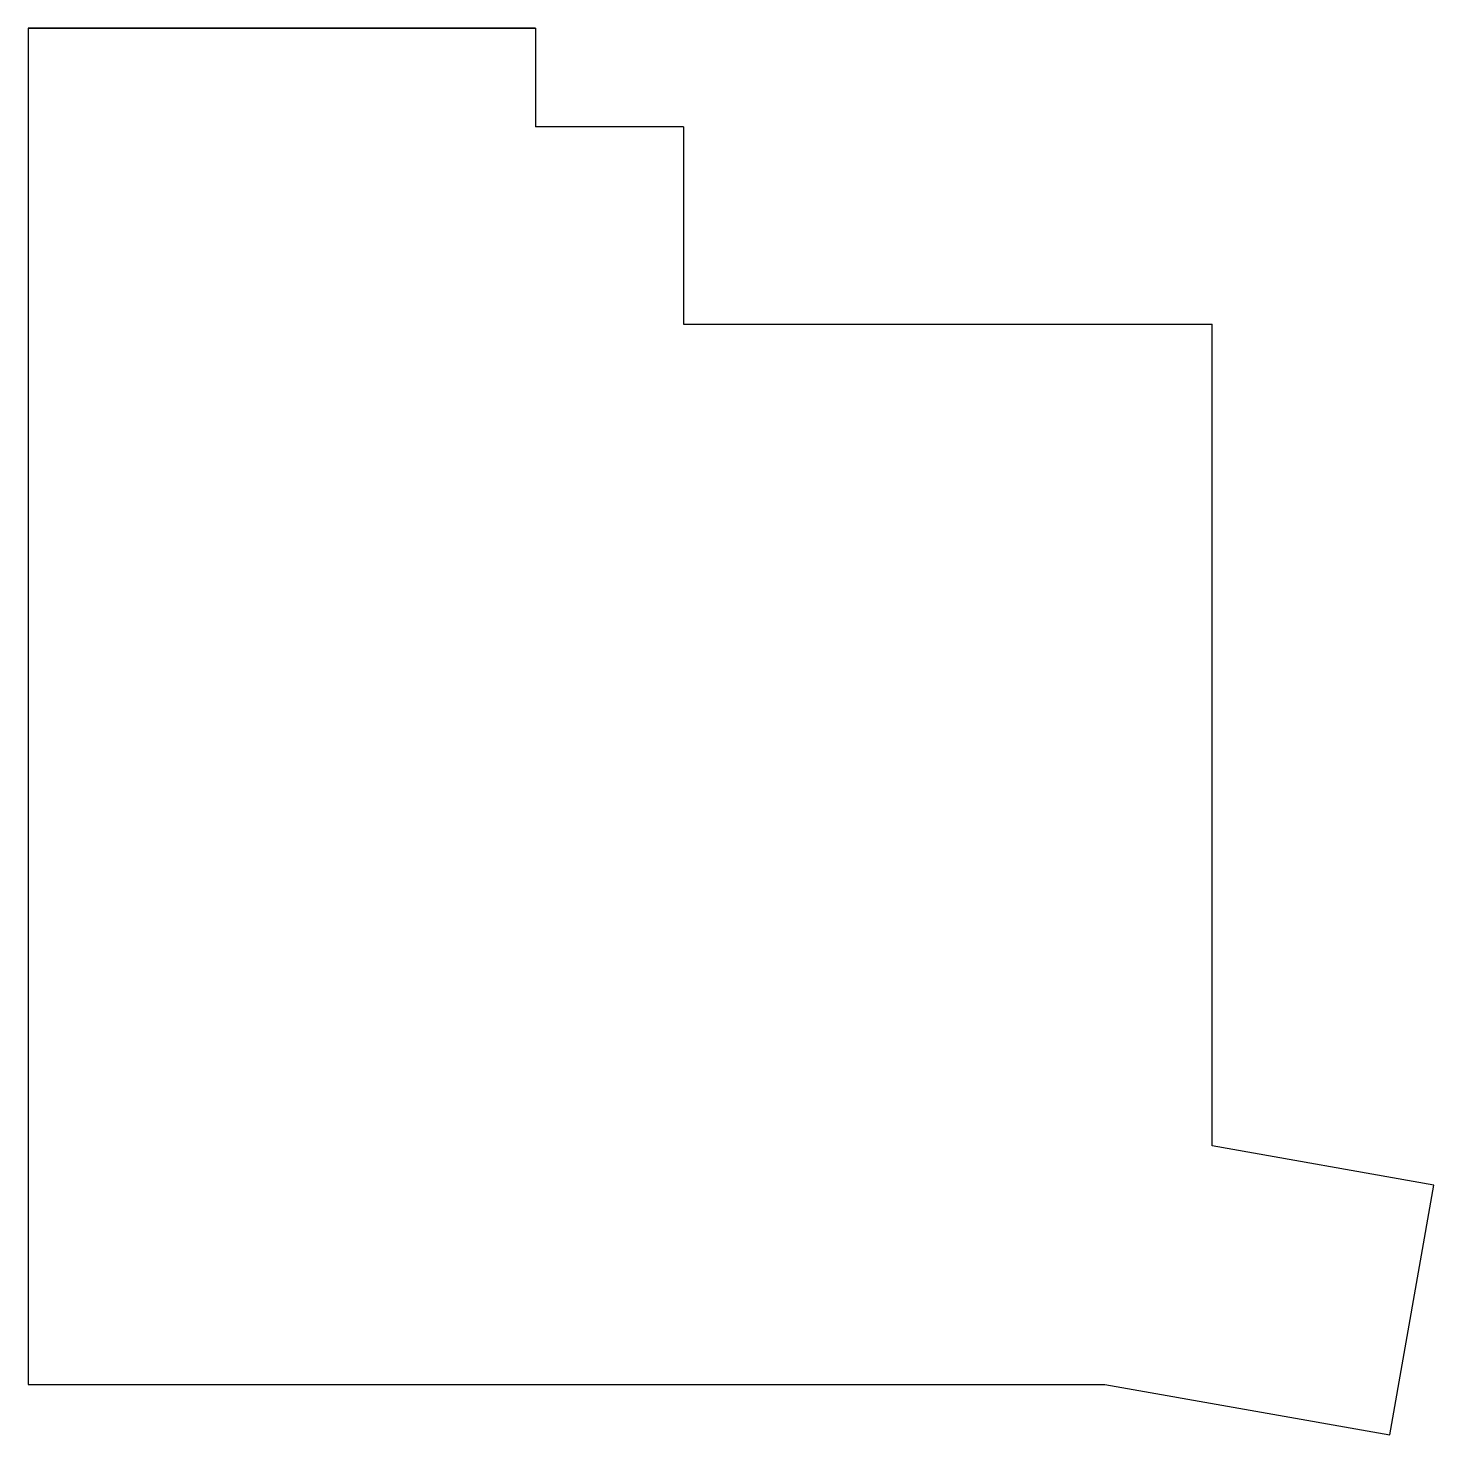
# Model space of a CAD drawing. Extents: x -49.2 to 50.5, y -38.8 to 61.
import ezdxf

# ---------------------------------------------------------------- set-up
doc = ezdxf.new("R2010")
doc.units = 0
doc.header["$MEASUREMENT"] = 0
doc.layers.add('MODELSKETCH_VISIBLE', color=7, linetype='CONTINUOUS')

msp = doc.modelspace()

# ---------------------------------------------------------------- linework, layer by layer
at = {"layer": 'MODELSKETCH_VISIBLE'}
for p, q in [((-13.192, 61.021), (-49.192, 61.021)), ((-49.192, 61.021), (-13.192, 61.021)), ((-49.192, 61.021), (-49.192, -35.229)), ((-13.192, 61.021), (-13.192, 54.021)), ((-2.692, 54.021), (-13.192, 54.021)), ((-2.692, 54.021), (-2.692, 40.021)), ((-2.692, 40.021), (34.808, 40.021)), ((34.808, -18.296), (34.808, 40.021)), ((50.525, -21.068), (34.808, -18.296)), ((47.4, -38.794), (50.525, -21.068)), ((-49.192, -35.229), (27.181, -35.229)), ((27.181, -35.229), (47.4, -38.794))]:
    msp.add_line(p, q, dxfattribs=at)

doc.saveas('drawing.dxf')
